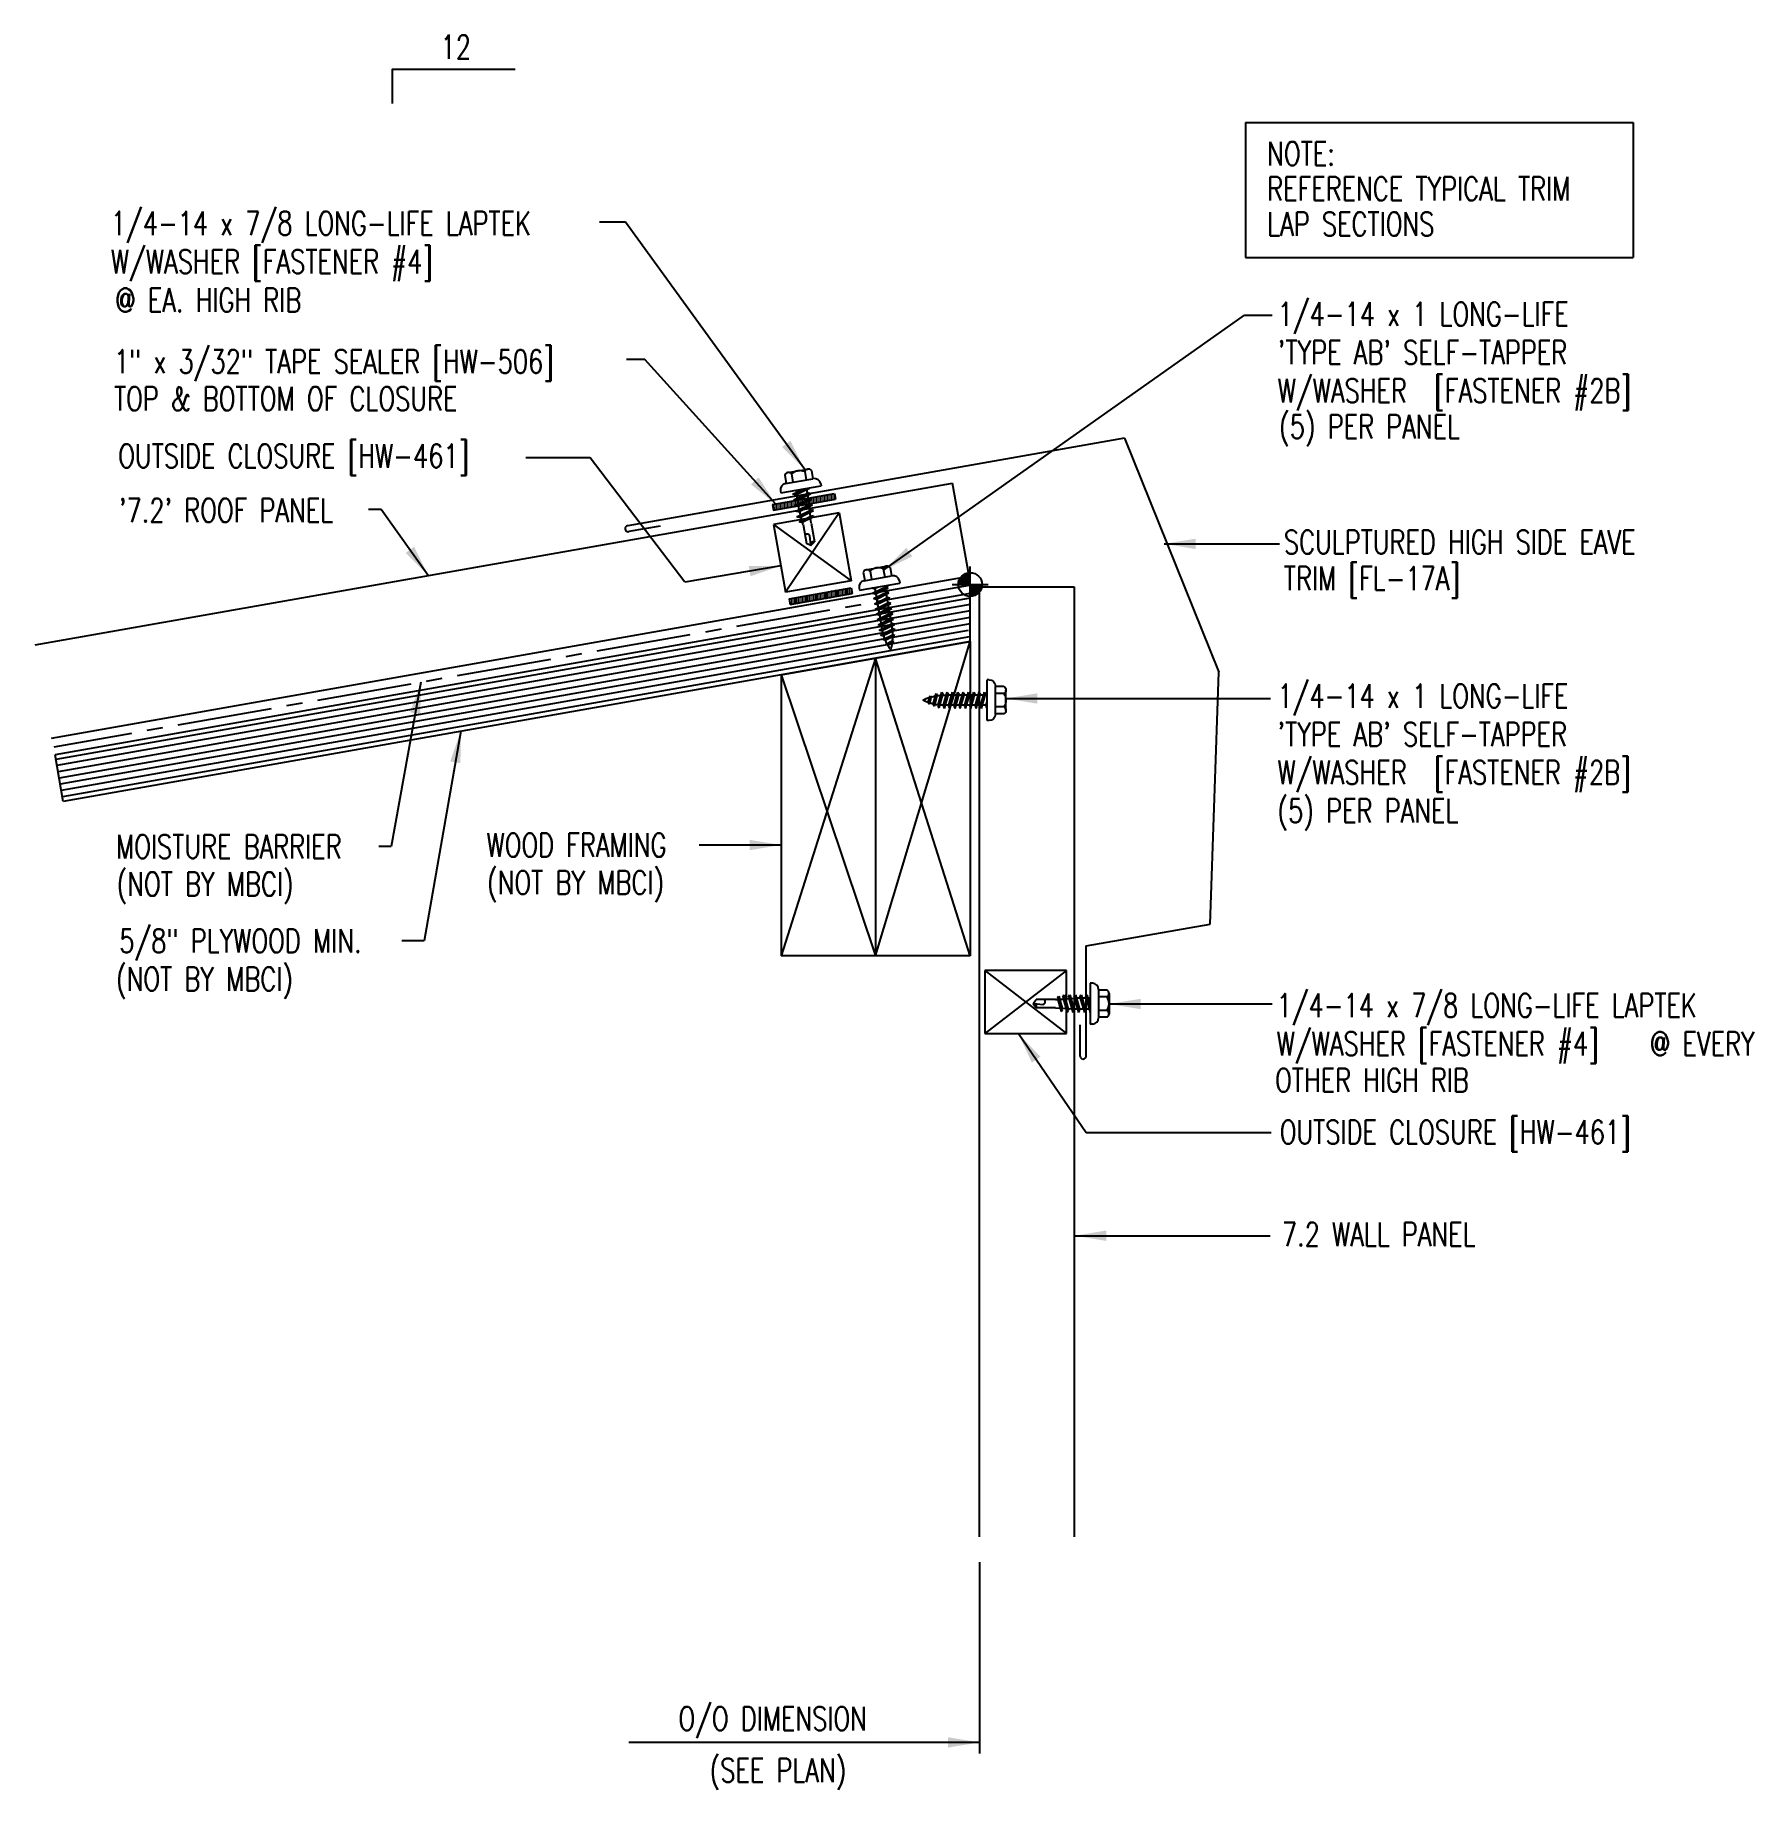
# Model space of a CAD drawing. Extents: x 16.7 to 44, y 5.2 to 33.1.
import ezdxf
from ezdxf.enums import TextEntityAlignment as Align

# ---------------------------------------------------------------- set-up
doc = ezdxf.new("R2010")
doc.units = 0
doc.header["$LTSCALE"] = 4
doc.header["$MEASUREMENT"] = 0
doc.linetypes.add('CENTER2', pattern=[1.125, 0.75, -0.125, 0.125, -0.125])
doc.layers.get('0').update_dxf_attribs({"linetype": 'CONTINUOUS'})
for name, color, linetype in [('BARRIER', 253, 'CENTER2'), ('CLOSURE', 3, 'CONTINUOUS'), ('DIM', 2, 'CONTINUOUS'), ('FASTENER', 9, 'CONTINUOUS'), ('MARK', 1, 'CONTINUOUS'), ('PANEL', 11, 'CONTINUOUS'), ('SEALANT', 8, 'CONTINUOUS'), ('SECTION', 11, 'CONTINUOUS'), ('TAPE', 9, 'CONTINUOUS'), ('TEXT', 2, 'CONTINUOUS'), ('TRIM', 6, 'CONTINUOUS'), ('WOOD', 3, 'CONTINUOUS')]:
    doc.layers.add(name, color=color, linetype=linetype)
doc.styles.add('TEXT', font='SIMPLEX.shx', dxfattribs={"width": 0.75, "height": 0.375})
doc.styles.add('TEXT1', font='ROMANS.shx', dxfattribs={"width": 0.75, "height": 0.375})
doc.dimstyles.new('DETAIL$7', dxfattribs={"dimscale": 4, "dimtxt": 0.375, "dimasz": 0.125, "dimexe": 0.0625, "dimexo": 0.0625, "dimgap": 0.0625, "dimtad": 1, "dimdec": 4, "dimzin": 3, "dimdsep": 46, "dimlunit": 4, "dimtxsty": 'TEXT', "dimblk": 'ARCHTICK', "dimcen": 0.0625, "dimclrd": 7, "dimclre": 7, "dimclrt": 2, "dimadec": 0, "dimazin": 0, "dimtfac": 0.6, "dimtdec": 4, "dimtmove": 0, "dimatfit": 3, "dimfxl": 0, "dimfrac": 2, "dimtolj": 1, "dimtzin": 0, "dimarcsym": 0})

# ---------------------------------------------------------------- blocks, each defined once
blk = doc.blocks.new('A$C6938402A')
at = {"layer": 'TAPE'}
h = blk.add_hatch(dxfattribs=at)
h.set_pattern_fill('DOTS', color=256, scale=0.35, angle=270, style=0)
h.set_pattern_definition([(270, (-22.332364, -26.379487), (0.021875, -0.0109375), [0, -0.021875])])
h.paths.add_polyline_path([(-0.563, -0.04), (-0.547, -0.132), (0.438, 0.041), (0.422, 0.134)])
at = {"layer": 'SEALANT'}
for p, q in [((-0.563, -0.04), (0.422, 0.134)), ((-0.547, -0.132), (0.438, 0.041)), ((0.422, 0.134), (0.438, 0.041)), ((-0.563, -0.04), (-0.547, -0.132))]:
    blk.add_line(p, q, dxfattribs=at)
blk = doc.blocks.new('wp')
at = {"layer": 'SECTION'}
for p, q in [((0, -0.0958), (0, 0.0958)), ((-0.0958, 0), (0.0958, 0))]:
    blk.add_line(p, q, dxfattribs=at)
at = {"layer": 'SECTION', "const_width": 0.0625}
for points in [[(0, 0.0312, 0.414214), (-0.0312, 0, 1)], [(0, -0.0312, 0.414214), (0.0312, 0, 1)]]:
    blk.add_lwpolyline(points, format="xyb", dxfattribs=at)
at = {"layer": 'SECTION'}
blk.add_circle((0, 0), 0.0625, dxfattribs=at)
blk = doc.blocks.new('FD-F4')
at = {"layer": 'TEXT', "style": 'TEXT1', "width": 0.75}
for s, p in [('1/4-14 x 7/8 LONG-LIFE LAPTEK', (0.0047, -0.0408)), ('W/WASHER [FASTENER #4]', (0.0047, -0.1926))]:
    blk.add_text(s, height=0.09375, dxfattribs=at).set_placement(p)
blk.add_attdef('(QUANTITY)', (1.4847, -0.1926), '', height=0.0938, dxfattribs=at)
blk = doc.blocks.new('fz5')
at = {"layer": 'FASTENER'}
for p, q in [((-0.217, 0.305), (-0.217, 0.171)), ((-0.163, 0.337), (0.159, 0.337)), ((-0.108, 0.305), (-0.108, 0.171)), ((0.105, 0.305), (0.105, 0.171)), ((0.214, 0.305), (0.214, 0.171)), ((-0.326, 0.071), (-0.326, 0.037)), ((-0.326, 0.037), (0.322, 0.037)), ((-0.226, 0.171), (0.214, 0.171)), ((-0.141, -0.014), (0.037, 0.037)), ((-0.105, -0.034), (0.137, 0.035)), ((-0.088, 0.037), (-0.088, 0.001)), ((-0.088, 0.037), (0.085, 0.037)), ((0.085, 0.037), (0.134, 0.037)), ((0.085, 0.02), (0.085, -0.041)), ((0.137, 0.035), (0.134, 0.037)), ((0.322, 0.071), (0.322, 0.037)), ((-0.105, -0.034), (-0.141, -0.014)), ((-0.141, -0.105), (0.102, -0.036)), ((-0.105, -0.125), (-0.141, -0.105)), ((-0.141, -0.196), (0.102, -0.127)), ((-0.105, -0.216), (-0.141, -0.196)), ((-0.141, -0.287), (0.102, -0.217)), ((-0.105, -0.125), (0.137, -0.056)), ((-0.105, -0.216), (0.137, -0.147)), ((-0.105, -0.307), (0.137, -0.238)), ((-0.088, -0.029), (-0.088, -0.09)), ((-0.088, -0.12), (-0.088, -0.181)), ((-0.084, -0.27), (-0.088, -0.211)), ((0.077, -0.315), (0.082, -0.253)), ((0.084, -0.223), (0.085, -0.211)), ((0.085, -0.071), (0.085, -0.131)), ((0.085, -0.162), (0.085, -0.211)), ((0.137, -0.056), (0.102, -0.036)), ((0.137, -0.147), (0.102, -0.127)), ((0.137, -0.238), (0.102, -0.217)), ((-0.105, -0.307), (-0.141, -0.287)), ((-0.141, -0.378), (0.102, -0.308)), ((-0.105, -0.398), (-0.141, -0.378)), ((-0.122, -0.463), (0.089, -0.403)), ((-0.086, -0.483), (-0.122, -0.463)), ((-0.105, -0.398), (0.137, -0.328)), ((-0.086, -0.483), (0.124, -0.423)), ((-0.078, -0.36), (-0.082, -0.3)), ((-0.071, -0.449), (-0.075, -0.389)), ((-0.066, -0.516), (-0.069, -0.478)), ((-0.066, -0.516), (-0.066, -0.82)), ((0.063, -0.515), (0.068, -0.439)), ((0.063, -0.516), (0.063, -0.82)), ((0.071, -0.408), (0.075, -0.346)), ((0.124, -0.423), (0.089, -0.403)), ((0.137, -0.328), (0.102, -0.308)), ((-0.002, -0.866), (-0.066, -0.82)), ((-0.003, -0.854), (0.009, -0.714)), ((-0.002, -0.866), (0.063, -0.82))]:
    blk.add_line(p, q, dxfattribs=at)
for centre, radius, start, end in [((-0.163, 0.274), 0.0628, 29.8754, 150.1246), ((-0.002, 0.141), 0.196, 56.9974, 123.0026), ((0.159, 0.274), 0.0628, 29.8754, 150.1246), ((-0.226, 0.071), 0.1, 90, 180), ((0.222, 0.071), 0.1, 0, 90), ((0.073, -0.516), 0.01, 175.9484, 180), ((-0.036, -0.723), 0.0461, 11.1445, 130.906), ((0.039, -0.855), 0.0422, 55.4585, 194.8454)]:
    blk.add_arc(centre, radius, start, end, dxfattribs=at)
blk = doc.blocks.new('_ArchTick')
at = {"color": 0, "const_width": 0.15}
blk.add_lwpolyline([(-0.5, -0.5), (0.5, 0.5)], dxfattribs=at)
blk = doc.blocks.new('slopl1')
at = {"layer": 'MARK', "color": 6}
blk.add_lwpolyline([(0, 0), (0, 0.1368), (0.4871, 0.1368)], dxfattribs=at)
at = {"layer": 'MARK', "color": 2, "style": 'TEXT1', "width": 0.75}
blk.add_text('12', height=0.09375, dxfattribs=at).set_placement((0.1909, 0.1779))
blk.add_attdef('SLOPL1', text='', height=0.0938, dxfattribs=at).set_placement((-0.0549, 0.0243), align=Align.RIGHT)
blk = doc.blocks.new('A$C3D435076')
at = {"layer": 'TRIM'}
for p, q in [((-6.884, 9.403), (-14.763, 8.014)), ((-6.884, 9.403), (-5.386, 5.694)), ((-14.254, 8.008), (-14.747, 7.922)), ((-5.526, 1.697), (-5.386, 5.694)), ((-7.495, 1.35), (-5.526, 1.697)), ((-7.495, -0.4), (-7.495, 1.35)), ((-7.589, -0.4), (-7.589, 0.1))]:
    blk.add_line(p, q, dxfattribs=at)
for centre, radius, start, end in [((-14.762, 7.967), 0.0474, 91.3459, 288.6541), ((-7.542, -0.397), 0.047, 184.7423, 355.2577)]:
    blk.add_arc(centre, radius, start, end, dxfattribs=at)
blk = doc.blocks.new('A$C3D0C556B')
at = {"layer": 'WOOD'}
for p, q in [((0, 1.523), (4.389, 3.82)), ((0, 3.046), (4.389, 3.82)), ((4.91, 0.866), (4.389, 3.82)), ((0, 3.046), (0, 0)), ((0, 3.046), (4.649, 2.343)), ((4.649, 2.343), (0, 0)), ((0, 1.523), (4.649, 2.343)), ((4.91, 0.866), (0, 1.523)), ((0, 0), (4.91, 0.866))]:
    blk.add_line(p, q, dxfattribs=at)
blk = doc.blocks.new('FD-F2b')
at = {"layer": 'TEXT', "style": 'TEXT1', "width": 0.75}
for s, p in [('1/4-14 x 1 LONG-LIFE', (0.0047, -0.0408)), ("'TYPE AB' SELF-TAPPER", (0.0047, -0.1926)), ('W/WASHER', (0.0047, -0.3444)), ('[FASTENER #2B]', (0.6255, -0.3444))]:
    blk.add_text(s, height=0.09375, dxfattribs=at).set_placement(p)
blk.add_attdef('(QUANTITY)', (0.0047, -0.4962), '', height=0.0938, dxfattribs=at)
at = {"layer": 'TEXT', "style": 'TEXT1', "flags": 1}
for tag, p in [('Color', (0.0199, -0.7145)), ('Calc', (0.0199, -0.7145)), ('Opt1', (0.0199, -0.7145)), ('Opt2', (0.0199, -0.7145)), ('Opt3', (0.0199, -0.7145)), ('Description', (0.0199, -0.7145)), ('Multiple', (0.0199, -0.7145)), ('Part', (0.0199, -0.7145)), ('Spare1', (0.0199, -0.902)), ('Spare2', (0.0199, -0.902)), ('Spare3', (0.0199, -0.902)), ('Spare4', (0.0199, -0.902)), ('Spare5', (0.0199, -0.902)), ('Spare6', (0.0199, -0.902)), ('Spare7', (0.0199, -0.902)), ('Spare8', (0.0199, -0.902)), ('Spare9', (0.0199, -0.902)), ('Spare10', (0.0199, -0.902))]:
    blk.add_attdef(tag, p, '', height=0.0938, dxfattribs=at)
blk = doc.blocks.new('FZ6')
at = {"layer": 'FASTENER'}
for p, q in [((-0.215, 0.305), (-0.215, 0.171)), ((-0.161, 0.337), (0.161, 0.337)), ((-0.107, 0.305), (-0.107, 0.171)), ((0.107, 0.305), (0.107, 0.171)), ((0.215, 0.305), (0.215, 0.171)), ((-0.324, 0.071), (-0.324, 0.037)), ((-0.324, 0.037), (0.324, 0.037)), ((-0.224, 0.171), (0.215, 0.171)), ((-0.129, 0.035), (-0.124, 0.037)), ((-0.096, 0.017), (-0.129, 0.035)), ((-0.129, -0.049), (0.096, 0.015)), ((-0.124, 0.037), (-0.08, 0.037)), ((-0.096, 0.017), (-0.025, 0.037)), ((-0.08, 0.037), (0.08, 0.037)), ((-0.08, 0.021), (-0.08, -0.035)), ((0.08, 0.037), (0.08, 0.011)), ((0.129, -0.003), (0.096, 0.015)), ((0.324, 0.071), (0.324, 0.037)), ((-0.096, -0.068), (-0.129, -0.049)), ((-0.129, -0.134), (0.096, -0.069)), ((-0.096, -0.152), (-0.129, -0.134)), ((-0.129, -0.218), (0.096, -0.154)), ((-0.096, -0.237), (-0.129, -0.218)), ((-0.129, -0.303), (0.096, -0.238)), ((-0.096, -0.068), (0.129, -0.004)), ((-0.096, -0.152), (0.129, -0.088)), ((-0.096, -0.237), (0.129, -0.172)), ((-0.096, -0.321), (0.129, -0.257)), ((-0.08, -0.063), (-0.08, -0.12)), ((-0.08, -0.148), (-0.08, -0.204)), ((-0.08, -0.232), (-0.08, -0.288)), ((0.08, -0.016), (0.08, -0.074)), ((0.08, -0.102), (0.08, -0.158)), ((0.08, -0.186), (0.08, -0.243)), ((0.08, -0.27), (0.08, -0.327)), ((0.129, -0.088), (0.096, -0.069)), ((0.129, -0.172), (0.096, -0.154)), ((0.129, -0.257), (0.096, -0.238)), ((-0.096, -0.321), (-0.129, -0.303)), ((-0.129, -0.387), (0.096, -0.323)), ((-0.096, -0.406), (-0.129, -0.387)), ((-0.129, -0.471), (0.096, -0.407)), ((-0.096, -0.49), (-0.129, -0.471)), ((-0.129, -0.556), (0.096, -0.491)), ((-0.096, -0.575), (-0.129, -0.556)), ((-0.096, -0.406), (0.129, -0.341)), ((-0.096, -0.49), (0.129, -0.426)), ((-0.096, -0.575), (0.129, -0.51)), ((-0.08, -0.317), (-0.08, -0.373)), ((-0.08, -0.401), (-0.08, -0.457)), ((-0.08, -0.485), (-0.08, -0.542)), ((0.08, -0.355), (0.08, -0.412)), ((0.08, -0.44), (0.08, -0.496)), ((0.08, -0.524), (0.08, -0.58)), ((0.129, -0.341), (0.096, -0.323)), ((0.129, -0.426), (0.096, -0.407)), ((0.129, -0.51), (0.096, -0.491)), ((-0.129, -0.64), (0.096, -0.576)), ((-0.096, -0.659), (-0.129, -0.64)), ((-0.121, -0.722), (0.092, -0.662)), ((-0.088, -0.741), (-0.121, -0.722)), ((-0.096, -0.659), (0.129, -0.595)), ((-0.095, -0.799), (0.071, -0.752)), ((-0.061, -0.818), (-0.095, -0.799)), ((-0.088, -0.741), (0.125, -0.68)), ((-0.08, -0.57), (-0.08, -0.626)), ((-0.061, -0.818), (0.104, -0.771)), ((0.104, -0.771), (0.071, -0.752)), ((0.125, -0.68), (0.092, -0.662)), ((0.129, -0.595), (0.096, -0.576)), ((-0.063, -0.877), (0.034, -0.847)), ((-0.029, -0.895), (-0.063, -0.877)), ((-0.029, -0.895), (0.068, -0.866)), ((0.068, -0.866), (0.034, -0.847))]:
    blk.add_line(p, q, dxfattribs=at)
for centre, radius, start, end in [((-0.161, 0.274), 0.0628, 29.8754, 150.1246), ((0, 0.141), 0.196, 56.9974, 123.0026), ((0.161, 0.274), 0.0628, 29.8754, 150.1246), ((-0.224, 0.071), 0.1, 90, 180), ((0.224, 0.071), 0.1, 0, 90), ((0.676, -0.642), 0.757, 180.9696, 185.1765), ((0.676, -0.642), 0.757, 187.255, 191.3837), ((0.676, -0.642), 0.757, 193.4363, 197.6723), ((-0.676, -0.642), 0.757, 343.5473, 349.3968), ((-0.676, -0.642), 0.757, 351.6648, 356.0901), ((-0.676, -0.642), 0.757, 358.2537, 2.5109), ((0.676, -0.642), 0.757, 199.1495, 206.7351), ((-0.676, -0.642), 0.757, 333.2649, 342.2085)]:
    blk.add_arc(centre, radius, start, end, dxfattribs=at)
blk = doc.blocks.new('A$C30686E82')
for p, q in [((-2.715, 0.761), (3.437, 0.761)), ((-2.715, 0.761), (-2.715, -1.379)), ((3.437, 0.761), (3.437, -1.379)), ((-2.715, -1.379), (3.437, -1.379))]:
    blk.add_line(p, q)
at = {"layer": 'TEXT', "style": 'TEXT1', "width": 0.75}
for s, p in [('NOTE:', (-2.368, 0.081)), ('REFERENCE TYPICAL TRIM', (-2.368, -0.477)), ('LAP SECTIONS', (-2.368, -1.035))]:
    blk.add_text(s, height=0.375, dxfattribs=at).set_placement(p)

msp = doc.modelspace()

# ---------------------------------------------------------------- linework, layer by layer
at = {"layer": 'BARRIER', "ltscale": 0.5}
msp.add_line((31.523, 24.352), (16.996, 21.79), dxfattribs=at)
at = {"layer": 'CLOSURE'}
for p, q in [((29.46, 25.506), (28.414, 25.322)), ((29.46, 25.506), (28.604, 24.245)), ((29.46, 25.506), (29.65, 24.429)), ((28.414, 25.322), (28.604, 24.245)), ((28.414, 25.322), (29.65, 24.429)), ((29.65, 24.429), (28.604, 24.245)), ((31.77, 18.244), (31.77, 17.244)), ((33.065, 18.244), (31.77, 18.244)), ((31.77, 18.244), (33.065, 17.244)), ((33.065, 18.244), (31.77, 17.244)), ((33.065, 17.244), (33.065, 18.244)), ((31.77, 17.244), (33.065, 17.244))]:
    msp.add_line(p, q, dxfattribs=at)
at = {"layer": 'DIM', "color": 7}
msp.add_line((31.685, 8.86), (31.685, 5.827), dxfattribs=at)
at = {"layer": 'PANEL'}
for p, q in [((16.701, 23.409), (31.257, 25.976)), ((31.518, 24.499), (31.257, 25.976)), ((16.961, 21.932), (31.518, 24.499)), ((31.685, 9.265), (31.685, 24.329)), ((31.685, 24.329), (33.185, 24.329)), ((33.185, 24.329), (33.185, 9.265))]:
    msp.add_line(p, q, dxfattribs=at)
at = {"layer": 'TEXT', "color": 7}
msp.add_line((25.51, 26.376), (24.488, 26.376), dxfattribs=at)
at = {"layer": 'WOOD', "color": 3, "linetype": 'Continuous'}
for p, q in [((31.537, 24.227), (17.017, 21.667)), ((31.537, 23.466), (17.148, 20.929)), ((17.148, 20.929), (17.017, 21.667))]:
    msp.add_line(p, q, dxfattribs=at)
at = {"layer": 'WOOD'}
msp.add_line((31.537, 23.466), (31.537, 24.227), dxfattribs=at)
at = {"layer": 'WOOD', "color": 9, "linetype": 'Continuous'}
for p, q in [((31.537, 24.151), (17.03, 21.593)), ((31.537, 24.05), (17.048, 21.495)), ((31.537, 23.948), (17.065, 21.396)), ((31.537, 23.847), (17.082, 21.298)), ((31.537, 23.745), (17.1, 21.2)), ((31.506, 23.638), (17.117, 21.101)), ((31.524, 23.54), (17.135, 21.003))]:
    msp.add_line(p, q, dxfattribs=at)

# ---------------------------------------------------------------- block references
msp.add_blockref('A$C30686E82', (38.618, 30.934))
at = {"layer": 'FASTENER'}
for name, p, rotation in [('fz5', (28.861, 25.84), 9.99999999999983), ('FZ6', (30.106, 24.299), 10), ('fz5', (33.404, 17.718), 269.9999999999998)]:
    msp.add_blockref(name, p, dxfattribs=dict(at, rotation=rotation))
at = {"layer": 'FASTENER', "xscale": -1, "rotation": 270}
msp.add_blockref('FZ6', (31.767, 22.533), dxfattribs=at)
at = {"layer": 'MARK', "xscale": 4, "yscale": 4, "zscale": 4}
msp.add_blockref('slopl1', (22.371, 31.996), dxfattribs=at)
at = {"layer": 'TEXT'}
for name, p, xscale, yscale, zscale in [('FD-F4', (17.885, 30.074), 4, 4, 4), ('FD-F2b', (36.398, 28.633), 4, 4, 4), ('wp', (31.537, 24.368), 3, 3, 3)]:
    msp.add_blockref(name, p, dxfattribs=dict(at, xscale=xscale, yscale=yscale, zscale=zscale))
for name, p in [('A$C3D435076', (40.87, 17.286)), ('A$C6938402A', (28.964, 25.679)), ('A$C6938402A', (29.228, 24.183))]:
    msp.add_blockref(name, p, dxfattribs=at)
at = {"layer": 'TEXT', "xscale": 4, "yscale": 4, "zscale": 4}
for name, p, values in [('FD-F2b', (36.394, 22.577), {'(QUANTITY)': '(5) PER PANEL'}), ('FD-F4', (36.381, 17.668), {'(QUANTITY)': '@ EVERY'})]:
    msp.add_blockref(name, p, dxfattribs=at).add_auto_attribs(values)
at = {"layer": 'WOOD', "xscale": -1, "rotation": 99.9999999999998}
msp.add_blockref('A$C3D0C556B', (31.537, 23.466), dxfattribs=at)

# ---------------------------------------------------------------- texts
at = {"layer": 'TEXT', "style": 'TEXT1', "width": 0.75}
for s, p in [('@ EA. HIGH RIB', (17.971, 28.691)), ('1" x 3/32" TAPE SEALER [HW-506]', (17.953, 27.718)), ('TOP & BOTTOM OF CLOSURE', (17.953, 27.128)), ('(5) PER PANEL', (36.439, 26.686)), ('OUTSIDE CLOSURE [HW-461]', (18.02, 26.221)), ("'7.2' ROOF PANEL", (18.031, 25.357)), ('SCULPTURED HIGH SIDE EAVE', (36.514, 24.854)), ('TRIM [FL-17A]', (36.514, 24.278)), ('MOISTURE BARRIER', (17.985, 20.023)), ('WOOD FRAMING', (23.863, 20.047)), ('(NOT BY MBCI)', (17.995, 19.43)), ('(NOT BY MBCI)', (23.873, 19.454)), ('5/8" PLYWOOD MIN.', (18.037, 18.529)), ('(NOT BY MBCI)', (17.985, 17.924)), ('OTHER HIGH RIB', (36.375, 16.319)), ('OUTSIDE CLOSURE [HW-461]', (36.449, 15.496)), ('7.2 WALL PANEL', (36.482, 13.875)), ('O/O DIMENSION', (26.909, 6.193)), ('(SEE PLAN)', (27.403, 5.374))]:
    msp.add_text(s, height=0.375, dxfattribs=at).set_placement(p)

# ---------------------------------------------------------------- leaders
at = {"layer": 'DIM'}
msp.add_leader([(31.685, 6.002), (26.123, 6.002)], dimstyle='DETAIL$7', dxfattribs=at)
at = {"layer": 'TEXT'}
for points in [[(28.912, 26.194), (26.067, 30.117), (25.655, 30.117)], [(30.163, 24.593), (35.89, 28.638), (36.327, 28.638)], [(28.455, 25.641), (26.377, 27.936), (26.082, 27.936)], [(28.531, 24.664), (27.01, 24.407), (25.51, 26.376)], [(22.939, 24.512), (22.191, 25.556), (21.993, 25.556)], [(34.613, 25.013), (35.904, 25.013), (36.445, 25.013)], [(22.821, 22.818), (22.352, 20.21), (22.156, 20.21)], [(32.102, 22.56), (35.19, 22.56), (36.304, 22.56)], [(23.454, 22.041), (22.876, 18.717), (22.522, 18.717)], [(28.537, 20.236), (27.475, 20.236), (27.239, 20.236)], [(32.301, 17.244), (33.377, 15.676), (36.31, 15.676)], [(33.196, 14.039), (35.452, 14.039), (36.298, 14.039)]]:
    msp.add_leader(points, dimstyle='DETAIL$7', dxfattribs=at)
msp.add_leader([(33.741, 17.715), (34.971, 17.715), (36.33, 17.715)], dimstyle='DETAIL$7', override={"dimgap": 0.0625, "dimtad": 0}, dxfattribs=at)

doc.saveas('drawing.dxf')
